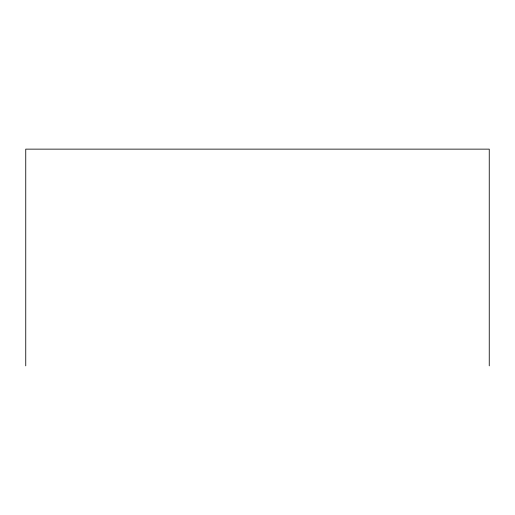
<?xml version="1.0" encoding="UTF-8"?>
<svg xmlns="http://www.w3.org/2000/svg" width="515" height="515" viewBox="0 0 515 515"><rect width="100%" height="100%" fill="white"/><g stroke="black" fill="none" stroke-linecap="round" stroke-linejoin="round"><path stroke-width="0.77" d="M489.25 365.862L489.25 149.138L25.75 149.138L25.75 365.862"/></g></svg>
